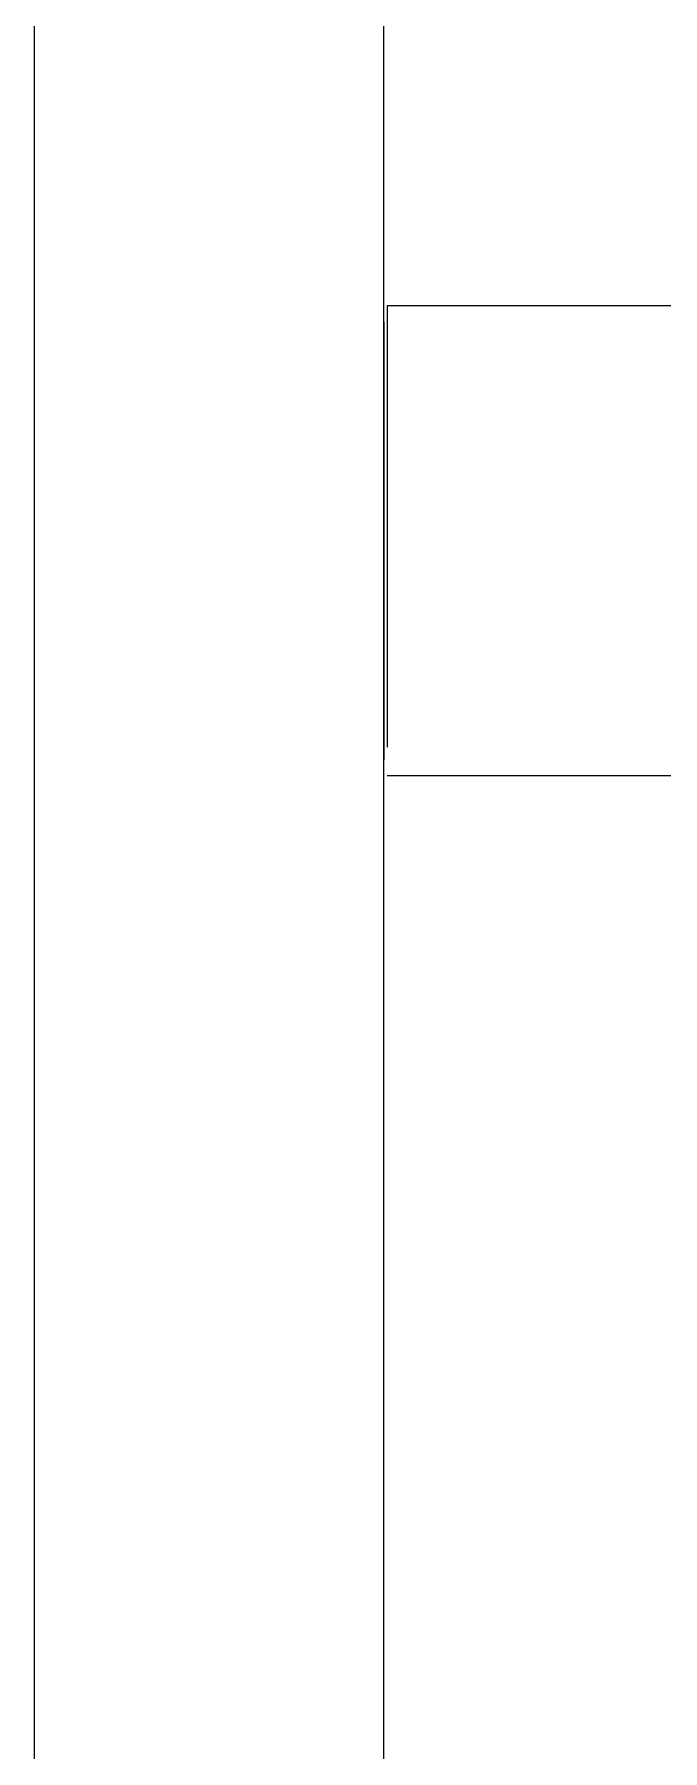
# Model space of a CAD drawing. Header units: inches. Extents: x 542787 to 543192, y 9574025 to 9574373.
# Drawn here: x 542831.4252 to 542831.4791, y 9574189.3999 to 9574189.5473 of the extents above; entities that cross this region are included whole.
import ezdxf

# ---------------------------------------------------------------- set-up
doc = ezdxf.new("R2010")
doc.units = ezdxf.units.IN
doc.header["$MEASUREMENT"] = 0
doc.layers.add('I-ARQ', color=8, linetype='Continuous')

msp = doc.modelspace()

# ---------------------------------------------------------------- linework, layer by layer
at = {"layer": 'I-ARQ'}
for p, q in [((542831.42518, 9574188.79381), (542831.42518, 9574190.00381)), ((542831.45518, 9574188.79381), (542831.45518, 9574190.00381))]:
    msp.add_line(p, q, dxfattribs=at)
at = {"layer": 'I-ARQ', "lineweight": 5}
for points in [[(542831.45518, 9574189.5226), (542831.45518, 9574189.5226), (542831.45549, 9574189.5226), (542831.45549, 9574189.5226)], [(542831.45518, 9574189.5226), (542831.45518, 9574189.5226), (542831.45518, 9574189.50381), (542831.45518, 9574189.50381)], [(542831.45549, 9574189.524), (542831.45549, 9574189.524), (542831.45549, 9574189.4861), (542831.45549, 9574189.4861)], [(542831.4892, 9574189.524), (542831.4892, 9574189.524), (542831.45549, 9574189.524), (542831.45549, 9574189.524)], [(542831.45518, 9574189.50381), (542831.45518, 9574189.50381), (542831.45518, 9574189.48503), (542831.45518, 9574189.48503)], [(542831.45518, 9574189.48807), (542831.45518, 9574189.48807), (542831.45518, 9574189.49634), (542831.45518, 9574189.49634)], [(542831.45549, 9574189.4861), (542831.45549, 9574189.4861), (542831.45549, 9574189.48363), (542831.45549, 9574189.48363)], [(542831.45518, 9574189.48503), (542831.45518, 9574189.48503), (542831.45549, 9574189.48503), (542831.45549, 9574189.48503)], [(542831.4892, 9574189.48363), (542831.4892, 9574189.48363), (542831.45549, 9574189.48363), (542831.45549, 9574189.48363)]]:
    msp.add_open_spline(points, degree=3, dxfattribs=at)
msp.add_open_spline([(542831.45518, 9574189.51129), (542831.45518, 9574189.51129), (542831.45518, 9574189.51129), (542831.45518, 9574189.51129), (542831.45518, 9574189.51129), (542831.45518, 9574189.51129), (542831.45518, 9574189.51129), (542831.45518, 9574189.51129), (542831.45518, 9574189.51129), (542831.45518, 9574189.51129), (542831.45518, 9574189.51129), (542831.45518, 9574189.51129), (542831.45518, 9574189.51129), (542831.45518, 9574189.51129), (542831.45518, 9574189.51129), (542831.45518, 9574189.51129), (542831.45518, 9574189.51129), (542831.45518, 9574189.51129), (542831.45518, 9574189.51129), (542831.45518, 9574189.51129), (542831.45518, 9574189.51129), (542831.45518, 9574189.51129), (542831.45518, 9574189.51129), (542831.45518, 9574189.51129), (542831.45518, 9574189.51129), (542831.45518, 9574189.51129), (542831.45518, 9574189.51129), (542831.45518, 9574189.51129), (542831.45518, 9574189.51129), (542831.45518, 9574189.51129), (542831.45518, 9574189.51129), (542831.45518, 9574189.51129), (542831.45518, 9574189.51129), (542831.45518, 9574189.51129), (542831.45518, 9574189.51129), (542831.45518, 9574189.51129)], degree=3, knots=[0, 0, 0, 0, 0.111111, 0.111111, 0.111111, 0.111111, 0.222222, 0.222222, 0.222222, 0.222222, 0.333333, 0.333333, 0.333333, 0.333333, 0.444444, 0.444444, 0.444444, 0.444444, 0.555556, 0.555556, 0.555556, 0.555556, 0.666667, 0.666667, 0.666667, 0.666667, 0.777778, 0.777778, 0.777778, 0.777778, 0.888889, 0.888889, 0.888889, 0.888889, 1, 1, 1, 1], dxfattribs=at)

doc.saveas('drawing.dxf')
